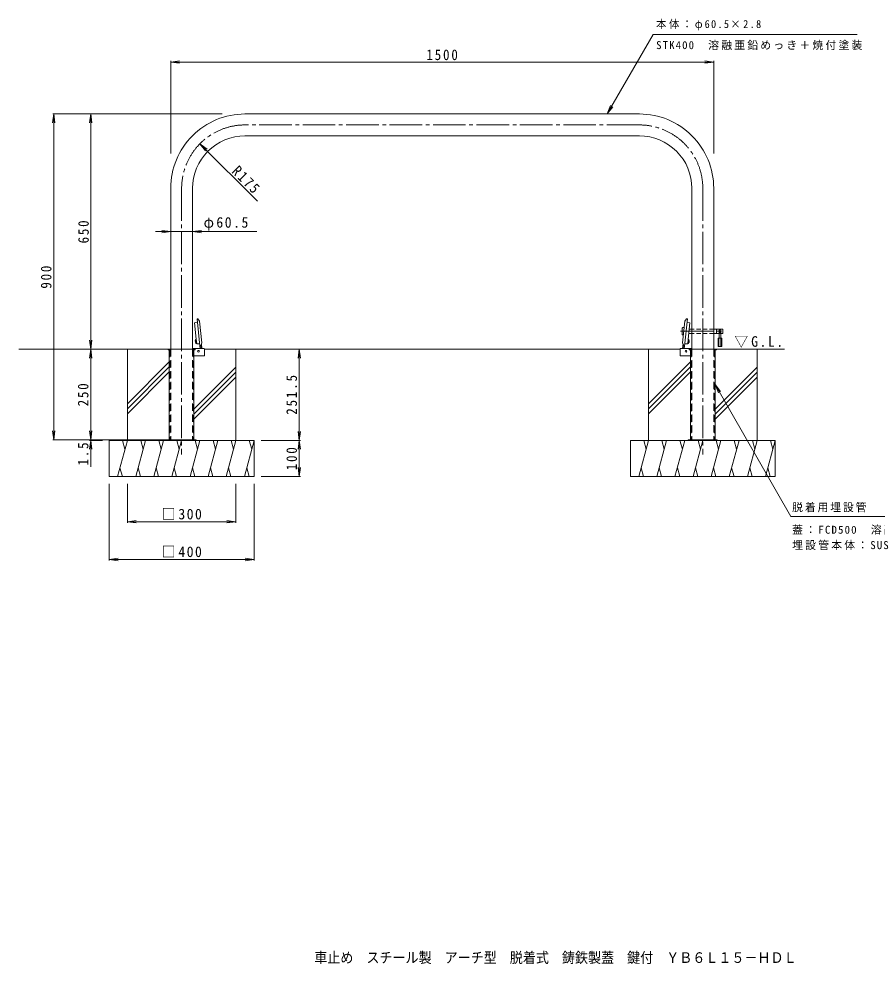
# Model space of a CAD drawing. Units: millimetres, scale not verified. Extents: x -1754 to 1847, y -1365 to 1246.
# Drawn here: x -1754 to 616, y -1365 to 1246 of the extents above; entities that cross this region are included whole.
import ezdxf
from ezdxf.enums import TextEntityAlignment as Align

# ---------------------------------------------------------------- set-up
doc = ezdxf.new("R2010")
doc.units = ezdxf.units.MM
doc.header["$LTSCALE"] = 10
for name, pattern in [('CHAIN1', [8, 5, -1, 1, -1]), ('CHAIN2', [12, 9, -1, 1, -1]), ('DASHED1', [1.8, 1.2, -0.6]), ('DASHED2', [3, 2, -1])]:
    doc.linetypes.add(name, pattern=pattern)
for name, color, linetype, lineweight in [('C-0_通り芯', 4, 'Continuous', 9), ('C-1_躯体', 7, 'Continuous', 9), ('C-2_仕上', 3, 'Continuous', 9), ('C-3_寸法', 3, 'DASHED2', 9), ('C-4_文字', 7, 'Continuous', 9), ('C-5_建具', 7, 'Continuous', 9), ('C-6_間仕切', 2, 'Continuous', 9), ('C-9_記号', 7, 'Continuous', 9), ('C-A_インテリア', 2, 'Continuous', 9), ('C-B_衛生陶器', 2, 'Continuous', 9), ('C-E_見え係り', 6, 'Continuous', 5)]:
    doc.layers.add(name, color=color, linetype=linetype, lineweight=lineweight)
doc.layers.add('F-F_F-Fﾚｲﾔ', color=2, linetype='Continuous')
doc.styles.add('ＭＳ ゴシック', font='')
doc.styles.get('ＭＳ ゴシック').set_extended_font_data('MS Gothic')

msp = doc.modelspace()

# ---------------------------------------------------------------- linework, layer by layer
at = {"layer": 'C-0_通り芯', "color": 7, "linetype": 'CHAIN2'}
for p, q in [((-40.38, 952.87), (-1129.87, 952.87)), ((-1304.87, 777.87), (-1304.87, 42.1)), ((134.63, 777.87), (134.63, 42.1)), ((73.24, 383.12), (191.85, 383.12))]:
    msp.add_line(p, q, dxfattribs=at)
at = {"layer": 'C-0_通り芯'}
for p, q in [((-1262.32, 408), (-1269.32, 406.37)), ((-1254.5, 341.91), (-1262.42, 417.3)), ((-1262.17, 417.52), (-1259.78, 416.87)), ((-1259.78, 416.87), (-1255.17, 410.52)), ((-1248.96, 351.42), (-1255.17, 410.52)), ((78.71, 351.43), (84.92, 410.53)), ((89.53, 416.88), (84.92, 410.53)), ((92.07, 408), (99.07, 406.37)), ((-1256, 347.85), (-1263.18, 347.99)), ((-1248.96, 351.42), (-1250.14, 348.34)), ((78.71, 351.43), (79.9, 348.34)), ((85.75, 347.85), (92.93, 347.99)), ((-1342.37, 333.11), (-1342.37, 331.61)), ((-1342.37, 333.11), (-1342.37, 331.61)), ((-1342.37, 333.11), (-1267.37, 333.11)), ((-1338.87, 331.61), (-1342.37, 331.61)), ((-1338.87, 331.61), (-1338.87, 83.11)), ((-1270.87, 331.61), (-1270.87, 83.11)), ((-1267.37, 331.61), (-1270.87, 331.61)), ((-1267.37, 333.11), (-1267.37, 331.61)), ((97.13, 333.12), (97.13, 331.62)), ((172.13, 333.12), (97.13, 333.12)), ((97.13, 331.62), (100.63, 331.62)), ((100.63, 331.62), (100.63, 83.12)), ((168.63, 331.62), (168.63, 83.12)), ((168.63, 331.62), (172.13, 331.62)), ((172.13, 333.12), (172.13, 331.62)), ((172.13, 333.12), (172.13, 331.62))]:
    msp.add_line(p, q, dxfattribs=at)
at = {"layer": 'C-0_通り芯', "linetype": 'DASHED2'}
for p, q in [((-1337.37, 331.61), (-1337.37, 83.11)), ((-1272.37, 331.61), (-1272.37, 83.11)), ((102.13, 331.62), (102.13, 83.12)), ((167.13, 331.62), (167.13, 83.12))]:
    msp.add_line(p, q, dxfattribs=at)
at = {"layer": 'C-0_通り芯'}
for points in [[(-1269.32, 406.37), (-1264.52, 360.77), (-1264.52, 360.72)], [(84.25, 341.91), (92.2, 417.6), (89.53, 416.88)], [(99.07, 406.37), (94.27, 360.78), (94.27, 360.72)]]:
    msp.add_lwpolyline(points, dxfattribs=at)
at = {"layer": 'C-0_通り芯', "color": 7, "linetype": 'CHAIN2'}
for centre, start, end in [((-1129.87, 777.87), 89.99976, 180), ((-40.37, 777.87), 0, 90.00024)]:
    msp.add_arc(centre, 175, start, end, dxfattribs=at)
at = {"layer": 'C-0_通り芯'}
for centre, radius, start, end in [((-1262.22, 417.32), 0.2, 74.79398, 186), ((-1262.55, 408.97), 1, 283.12502, 6), ((92.3, 408.98), 1, 174, 256.87498), ((91.97, 417.33), 0.2, 354, 105.20602), ((-1256.02, 346.85), 1, 6, 88.87498), ((-1254.3, 341.93), 0.2, 186, 297.20602), ((84.05, 341.93), 0.2, 242.79398, 354), ((85.77, 346.85), 1, 91.12502, 174)]:
    msp.add_arc(centre, radius, start, end, dxfattribs=at)
at = {"layer": 'C-0_通り芯', "linetype": 'DASHED2'}
for centre, start, end in [((-1338.87, 331.61), 0, 90), ((-1270.87, 331.61), 90, 180), ((100.63, 331.62), 0, 90), ((168.63, 331.62), 90, 180)]:
    msp.add_arc(centre, 1.5, start, end, dxfattribs=at)
at = {"layer": 'C-1_躯体', "color": 4}
for p, q in [((-1264.52, 360.72), (-1263.18, 347.99)), ((-1252.06, 343.36), (-1254.21, 341.75)), ((-1250.14, 348.34), (-1252.06, 343.36)), ((79.9, 348.34), (81.81, 343.37)), ((81.81, 343.37), (83.96, 341.76)), ((94.27, 360.72), (92.93, 347.99))]:
    msp.add_line(p, q, dxfattribs=at)
at = {"layer": 'C-1_躯体', "color": 3}
for p, q in [((-1243.62, 335.41), (-1274.62, 335.41)), ((-1243.62, 314.91), (-1270.87, 314.91)), ((-1242.12, 316.41), (-1242.12, 333.91)), ((71.88, 316.42), (71.88, 333.92)), ((73.38, 335.42), (104.38, 335.42)), ((73.38, 314.92), (100.63, 314.92))]:
    msp.add_line(p, q, dxfattribs=at)
at = {"layer": 'C-1_躯体'}
for p, q in [((-1264.87, 83.11), (-1344.87, 83.11)), ((-1344.87, 83.11), (-1344.87, 81.61)), ((-1317.37, 83.11), (-1317.37, 81.61)), ((-1292.37, 83.11), (-1292.37, 81.61)), ((-1264.87, 83.11), (-1264.87, 81.61)), ((94.63, 83.12), (174.63, 83.12)), ((94.63, 83.12), (94.63, 81.62)), ((122.13, 83.12), (122.13, 81.62)), ((147.13, 83.12), (147.13, 81.62)), ((174.63, 83.12), (174.63, 81.62))]:
    msp.add_line(p, q, dxfattribs=at)
at = {"layer": 'C-1_躯体', "color": 3}
for centre, start, end in [((-1243.62, 333.91), 0, 90), ((-1243.62, 316.41), 270, 0), ((73.38, 333.92), 90, 180), ((73.38, 316.42), 180, 270)]:
    msp.add_arc(centre, 1.5, start, end, dxfattribs=at)
at = {"layer": 'C-2_仕上'}
for p, q in [((-40.38, 983.12), (-1129.87, 983.12)), ((-40.38, 922.62), (-1129.87, 922.62)), ((-1335.12, 777.87), (-1335.12, 333.11)), ((-1274.62, 777.87), (-1274.62, 333.11)), ((104.38, 777.87), (104.38, 333.12)), ((164.88, 777.87), (164.88, 333.12))]:
    msp.add_line(p, q, dxfattribs=at)
for centre, radius, start, end in [((-1129.87, 777.87), 205.25, 89.99977, 180), ((-40.37, 777.87), 205.25, 0, 90.00023), ((-1129.87, 777.87), 144.75, 89.9998, 180), ((-40.37, 777.87), 144.75, 0, 90.0002)]:
    msp.add_arc(centre, radius, start, end, dxfattribs=at)
at = {"layer": 'C-3_寸法'}
for p, q in [((-1335.12, 333.11), (-1335.12, 83.11)), ((-1274.62, 333.11), (-1274.62, 83.11)), ((104.38, 333.12), (104.38, 83.12)), ((164.88, 333.12), (164.88, 83.12))]:
    msp.add_line(p, q, dxfattribs=at)
at = {"layer": 'C-4_文字'}
for p, q in [((-1335.12, 1126.51), (-1310.34, 1129.78)), ((-1335.12, 1129.51), (-1335.12, 874.38)), ((-1335.12, 1126.51), (-1310.34, 1123.25)), ((-1335.12, 1126.51), (164.88, 1126.51)), ((164.88, 1126.51), (140.09, 1129.78)), ((164.88, 1126.51), (140.09, 1123.25)), ((164.88, 1129.51), (164.88, 874.38)), ((-1658.09, 983.12), (-1661.36, 958.33)), ((-1661.09, 983.12), (-1192.74, 983.12)), ((-1658.09, 983.12), (-1658.09, 83.12)), ((-1658.09, 983.12), (-1654.83, 958.33)), ((-1555.98, 983.12), (-1559.24, 958.33)), ((-1558.98, 983.12), (-1234.08, 983.12)), ((-1555.98, 983.12), (-1555.98, 333.12)), ((-1555.98, 983.12), (-1552.71, 958.33)), ((-1254.24, 900.99), (-1234.4, 885.77)), ((-1097.52, 658.12), (-1376.69, 658.12)), ((-1335.12, 658.12), (-1359.91, 661.38)), ((-1335.12, 658.12), (-1359.91, 654.85)), ((-1274.62, 658.12), (-1249.84, 661.38)), ((-1274.62, 658.12), (-1249.84, 654.85)), ((-1555.98, 333.12), (-1559.24, 357.91)), ((-1555.98, 333.12), (-1552.71, 357.91)), ((-1555.98, 333.12), (-1559.24, 308.33)), ((-1555.98, 333.12), (-1552.71, 308.33)), ((-1555.98, 333.12), (-1555.98, 8.76)), ((-979.95, 333.11), (-983.21, 308.33)), ((-979.95, 333.11), (-979.95, 81.61)), ((-979.95, 333.11), (-976.69, 308.33)), ((-1658.09, 83.12), (-1661.36, 107.91)), ((-1658.09, 83.12), (-1654.83, 107.91)), ((-1555.98, 83.12), (-1559.24, 107.91)), ((-1555.98, 83.12), (-1552.71, 107.91)), ((-979.95, 81.61), (-983.21, 106.4)), ((-979.95, 81.61), (-976.69, 106.4)), ((-1661.09, 83.12), (-1293.14, 83.12)), ((-1555.98, 81.62), (-1559.24, 56.83)), ((-1558.98, 81.62), (-1523.55, 81.62)), ((-1555.98, 81.62), (-1552.71, 56.83)), ((-976.95, 81.61), (-1084.87, 81.61)), ((-979.95, 81.61), (-983.21, 56.83)), ((-979.95, 81.61), (-979.95, -18.39)), ((-979.95, 81.61), (-976.69, 56.83)), ((-979.95, -18.39), (-983.21, 6.4)), ((-979.95, -18.39), (-976.69, 6.4)), ((-976.95, -18.39), (-1084.87, -18.39)), ((-1504.87, -250.49), (-1504.87, -38.39)), ((-1454.87, -146.38), (-1454.87, -38.39)), ((-1154.87, -146.38), (-1154.87, -38.39)), ((-1104.87, -250.49), (-1104.87, -38.39)), ((-1454.87, -143.38), (-1430.09, -140.12)), ((-1454.87, -143.38), (-1154.87, -143.38)), ((-1454.87, -143.38), (-1430.09, -146.64)), ((-1154.87, -143.38), (-1179.66, -140.12)), ((-1154.87, -143.38), (-1179.66, -146.64)), ((-1504.87, -247.49), (-1480.09, -244.23)), ((-1504.87, -247.49), (-1104.87, -247.49)), ((-1504.87, -247.49), (-1480.09, -250.76)), ((-1104.87, -247.49), (-1129.66, -244.23)), ((-1104.87, -247.49), (-1129.66, -250.76))]:
    msp.add_line(p, q, dxfattribs=at)
msp.add_lwpolyline([(-1095.59, 742.35), (-1254.24, 900.99), (-1239.02, 881.16)], dxfattribs=at)
at = {"layer": 'C-5_建具'}
for p, q in [((-129.49, 983.12), (-2.64, 1202.82)), ((-2.64, 1202.82), (560.72, 1202.82)), ((-129.49, 983.12), (-119.92, 1006.21)), ((-129.49, 983.12), (-114.27, 1002.95)), ((168.63, 235.97), (377.74, -128.82)), ((168.63, 235.97), (183.84, 216.13)), ((168.63, 235.97), (178.19, 212.87)), ((831.3, -128.82), (377.74, -128.82))]:
    msp.add_line(p, q, dxfattribs=at)
at = {"layer": 'C-6_間仕切', "color": 7}
for p, q in [((78.06, 374.12), (78.06, 392.12)), ((79.06, 393.12), (83.09, 393.12)), ((80.99, 373.12), (79.06, 373.12)), ((104.38, 377.12), (95.99, 377.12)), ((104.38, 389.12), (97.25, 389.12)), ((189.06, 389.12), (164.88, 389.12)), ((189.06, 377.12), (164.88, 377.12)), ((172.06, 389.12), (172.06, 377.12)), ((190.06, 388.12), (190.06, 378.12))]:
    msp.add_line(p, q, dxfattribs=at)
at = {"layer": 'C-6_間仕切', "color": 7, "linetype": 'DASHED1'}
for p, q in [((164.88, 389.12), (104.38, 389.12)), ((164.88, 377.12), (104.38, 377.12))]:
    msp.add_line(p, q, dxfattribs=at)
at = {"layer": 'C-6_間仕切', "color": 7, "linetype": 'CHAIN1'}
msp.add_line((182.06, 387.64), (182.06, 378.57), dxfattribs=at)
at = {"layer": 'C-6_間仕切'}
for p, q in [((-1266.62, 357.73), (-1267.33, 356.85)), ((-1267.33, 356.85), (-1266.14, 356.98)), ((-1266.87, 352.48), (-1267.33, 356.85)), ((-1266.87, 352.48), (-1265.68, 352.6)), ((-1265.99, 351.76), (-1266.87, 352.48)), ((-1266.62, 357.73), (-1266.22, 357.77)), ((-1265.99, 351.76), (-1265.59, 351.81)), ((-1248.99, 335.41), (-1250.3, 347.92)), ((78.74, 335.42), (80.05, 347.93)), ((95.74, 351.77), (95.34, 351.81)), ((96.62, 352.48), (95.43, 352.61)), ((95.74, 351.77), (96.62, 352.48)), ((97.08, 356.86), (95.89, 356.98)), ((96.37, 357.74), (95.97, 357.78)), ((96.37, 357.74), (97.08, 356.86)), ((96.62, 352.48), (97.08, 356.86))]:
    msp.add_line(p, q, dxfattribs=at)
at = {"layer": 'C-6_間仕切', "color": 6, "lineweight": 5}
for p, q in [((-1754.37, 333.11), (-1342.37, 333.11)), ((-1242.12, 333.11), (71.88, 333.12)), ((172.13, 333.12), (360.41, 333.12))]:
    msp.add_line(p, q, dxfattribs=at)
at = {"layer": 'C-6_間仕切', "color": 7}
for centre, radius, start, end in [((79.06, 392.12), 1, 90, 180), ((79.06, 374.12), 1, 180, 270), ((182.06, 383.12), 3.5, 310.00473, 229.99223), ((189.06, 388.12), 1, 0, 90), ((189.06, 378.12), 1, 270, 0)]:
    msp.add_arc(centre, radius, start, end, dxfattribs=at)
at = {"layer": 'C-9_記号'}
for p, q in [((-1253.81, 335.41), (-1254.5, 341.91)), ((-1250.6, 335.41), (-1251.57, 344.64)), ((80.35, 335.42), (81.32, 344.64)), ((83.57, 335.42), (84.25, 341.91))]:
    msp.add_line(p, q, dxfattribs=at)
at = {"layer": 'C-A_インテリア'}
for p, q in [((179.81, 381.87), (179.81, 364.12)), ((184.31, 381.87), (184.31, 364.12)), ((177.06, 364.12), (187.06, 364.12)), ((177.06, 364.12), (177.06, 340.62)), ((177.06, 340.62), (187.06, 340.62)), ((179.31, 364.12), (179.31, 340.62)), ((184.81, 364.12), (184.81, 340.62)), ((187.06, 364.12), (187.06, 340.62))]:
    msp.add_line(p, q, dxfattribs=at)
msp.add_arc((182.06, 381.87), 2.25, 0, 180, dxfattribs=at)
at = {"layer": 'C-B_衛生陶器'}
for p, q in [((-1266.43, 359.76), (-1266.08, 360.55)), ((-1266.43, 359.76), (-1265.38, 349.82)), ((-1266.08, 360.55), (-1264.52, 360.72)), ((-1265.38, 349.82), (-1264.87, 349.12)), ((-1264.87, 349.12), (-1263.32, 349.28)), ((94.63, 349.12), (93.07, 349.29)), ((95.83, 360.56), (94.27, 360.72)), ((95.13, 349.82), (94.63, 349.12)), ((96.18, 359.77), (95.13, 349.82)), ((96.18, 359.77), (95.83, 360.56))]:
    msp.add_line(p, q, dxfattribs=at)
at = {"layer": 'C-E_見え係り'}
for p, q in [((-1454.87, 81.61), (-1454.87, 333.11)), ((-1154.87, 81.61), (-1154.87, 333.11)), ((-15.37, 81.62), (-15.37, 333.12)), ((284.63, 81.62), (284.63, 333.12)), ((-1338.87, 298.92), (-1454.87, 182.92)), ((100.63, 298.93), (-15.37, 182.93)), ((-1338.87, 284.78), (-1454.87, 168.78)), ((-1338.87, 270.64), (-1454.87, 154.64)), ((-1154.87, 284.04), (-1270.87, 168.04)), ((-1154.87, 269.9), (-1270.87, 153.9)), ((100.63, 284.79), (-15.37, 168.79)), ((100.63, 270.64), (-15.37, 154.64)), ((284.63, 284.05), (168.63, 168.05)), ((284.63, 269.9), (168.63, 153.9)), ((-1154.87, 255.76), (-1270.87, 139.76)), ((284.63, 255.76), (168.63, 139.76)), ((-1504.87, 81.61), (-1104.87, 81.61)), ((-1504.87, -18.39), (-1504.87, 81.61)), ((-1454.87, 81.61), (-1481.67, -18.39)), ((-1467.92, 81.61), (-1461.4, 57.26)), ((-1404.87, 81.61), (-1431.67, -18.39)), ((-1417.92, 81.61), (-1411.4, 57.26)), ((-1354.87, 81.61), (-1381.67, -18.39)), ((-1367.92, 81.61), (-1361.4, 57.26)), ((-1304.87, 81.61), (-1331.67, -18.39)), ((-1317.92, 81.61), (-1311.4, 57.26)), ((-1254.87, 81.61), (-1281.67, -18.39)), ((-1267.92, 81.61), (-1261.4, 57.26)), ((-1204.87, 81.61), (-1231.67, -18.39)), ((-1217.92, 81.61), (-1211.4, 57.26)), ((-1154.87, 81.61), (-1181.67, -18.39)), ((-1167.92, 81.61), (-1161.4, 57.26)), ((-1104.87, 81.61), (-1131.67, -18.39)), ((-1117.92, 81.61), (-1111.4, 57.26)), ((-1104.87, -18.39), (-1104.87, 81.61)), ((-65.37, -18.38), (-65.37, 81.62)), ((334.63, 81.62), (-65.37, 81.62)), ((-15.37, 81.62), (-42.17, -18.38)), ((-28.42, 81.62), (-21.9, 57.27)), ((34.63, 81.62), (7.83, -18.38)), ((21.58, 81.62), (28.1, 57.27)), ((84.63, 81.62), (57.83, -18.38)), ((71.58, 81.62), (78.1, 57.27)), ((134.63, 81.62), (107.83, -18.38)), ((121.58, 81.62), (128.1, 57.27)), ((184.63, 81.62), (157.83, -18.38)), ((171.58, 81.62), (178.1, 57.27)), ((234.63, 81.62), (207.83, -18.38)), ((221.58, 81.62), (228.1, 57.27)), ((284.63, 81.62), (257.83, -18.38)), ((271.58, 81.62), (278.1, 57.27)), ((334.63, 81.62), (307.83, -18.38)), ((321.58, 81.62), (328.1, 57.27)), ((334.63, -18.38), (334.63, 81.62)), ((-1468.62, -18.39), (-1475.14, 5.96)), ((-1418.62, -18.39), (-1425.14, 5.96)), ((-1368.62, -18.39), (-1375.14, 5.96)), ((-1318.62, -18.39), (-1325.14, 5.96)), ((-1268.62, -18.39), (-1275.14, 5.96)), ((-1218.62, -18.39), (-1225.14, 5.96)), ((-1168.62, -18.39), (-1175.14, 5.96)), ((-1118.62, -18.39), (-1125.14, 5.96)), ((-29.12, -18.38), (-35.64, 5.97)), ((20.88, -18.38), (14.36, 5.97)), ((70.88, -18.38), (64.36, 5.97)), ((120.88, -18.38), (114.36, 5.97)), ((170.88, -18.38), (164.36, 5.97)), ((220.88, -18.38), (214.36, 5.97)), ((270.88, -18.38), (264.36, 5.97)), ((320.88, -18.38), (314.36, 5.97)), ((-1504.87, -18.39), (-1104.87, -18.39)), ((334.63, -18.38), (-65.37, -18.38))]:
    msp.add_line(p, q, dxfattribs=at)
at = {"layer": 'C-E_見え係り', "color": 4, "lineweight": 9}
for centre in [(-1258.52, 327.61), (88.28, 327.62)]:
    msp.add_circle(centre, 2.5, dxfattribs=at)

# ---------------------------------------------------------------- texts
at = {"layer": 'C-4_文字', "color": 2, "char_height": 29.33, "attachment_point": 7, "style": 'ＭＳ ゴシック'}
for s, insert in [('\\T1.28;\\W0.9;1500', (-628.87, 1131.51)), ('\\T1.22;\\W0.95;φ60.5', (-1244.17, 661.12)), ('\\T1.21;\\W0.95;□300', (-1359.87, -137.38)), ('\\T1.21;\\W0.95;□400', (-1359.87, -241.49))]:
    msp.add_mtext(s, dxfattribs=dict(at, insert=insert))
for s, insert, rotation in [('\\T1.28;\\W0.9;R175', (-1168.71, 822.32), 315), ('\\T1.27;\\W0.9;650', (-1560.98, 625.62), 90), ('\\T1.27;\\W0.9;900', (-1664.09, 500.62), 90), ('\\T1.27;\\W0.9;250', (-1561.98, 175.62), 90), ('\\T1.28;\\W0.9;251.5', (-985.95, 152.36), 90), ('\\T1.27;\\W0.9;1.5', (-1561.98, 12.27), 90), ('\\T1.27;\\W0.9;100', (-985.95, -0.89), 90)]:
    msp.add_mtext(s, dxfattribs=dict(at, insert=insert, rotation=rotation))
at = {"layer": 'C-5_建具', "char_height": 21.99, "attachment_point": 7, "style": 'ＭＳ ゴシック'}
for s, insert in [('\\T1.25;\\W0.95;本体：φ60.5×2.8', (5.72, 1214.58)), ('\\T1.2;STK400\u3000溶融亜鉛めっき＋焼付塗装', (5.72, 1159.67)), ('\\T1.17;脱着用埋設管', (381.3, -116.96)), ('\\T1.21;蓋：FCD500\u3000溶融亜鉛めっき', (381.3, -178.75)), ('\\T1.2;埋設管本体：SUS', (381.3, -221.29))]:
    msp.add_mtext(s, dxfattribs=dict(at, insert=insert))
at = {"layer": 'C-5_建具', "color": 2, "insert": (221.88, 337.46), "char_height": 29.33, "attachment_point": 7, "style": 'ＭＳ ゴシック'}
msp.add_mtext('\\T1.22;\\W0.95;▽G.L.', dxfattribs=at)
at = {"layer": 'F-F_F-Fﾚｲﾔ', "style": 'ＭＳ ゴシック', "width": 0.9}
msp.add_text('車止め\u3000スチール製\u3000アーチ型\u3000脱着式\u3000鋳鉄製蓋\u3000鍵付\u3000ＹＢ６Ｌ１５－ＨＤＬ', height=29.33, dxfattribs=at).set_placement((-938.52, -1370.49), align=Align.BOTTOM_LEFT)

doc.saveas('drawing.dxf')
